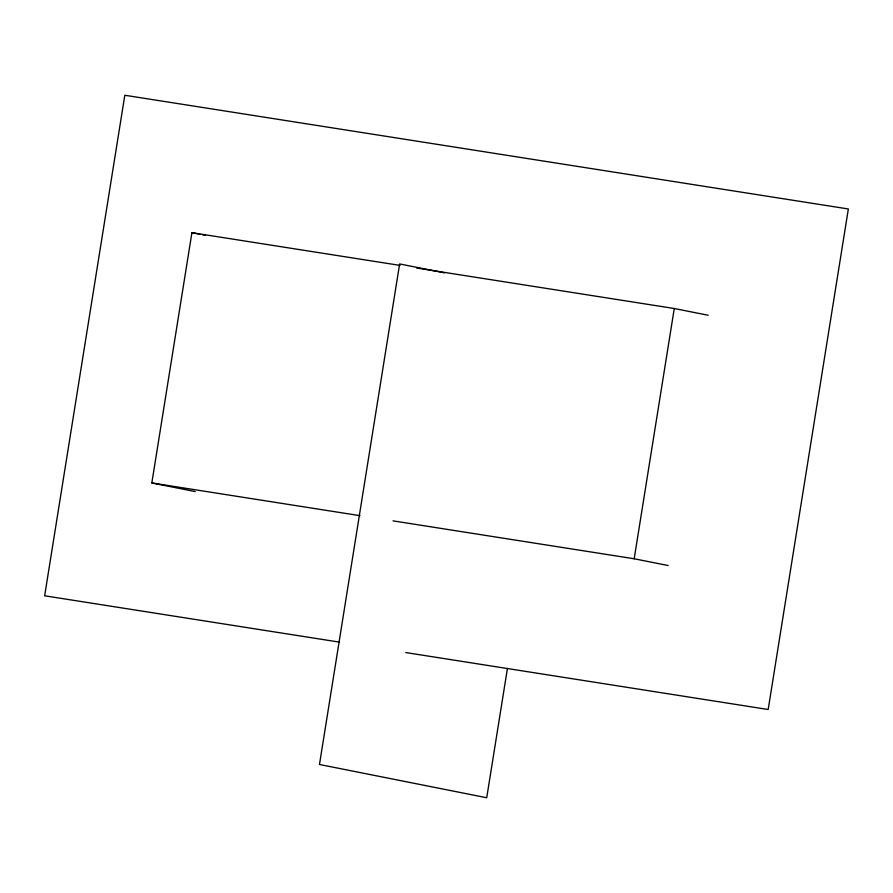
<?xml version="1.0" encoding="UTF-8"?>
<svg xmlns="http://www.w3.org/2000/svg" width="893" height="893" viewBox="0 0 893 893"><rect width="100%" height="100%" fill="white"/><g stroke="black" fill="none" stroke-linecap="round" stroke-linejoin="round"><path stroke-width="1.34" d="M195.221 491.585L151.832 482.957L191.917 232.693L400.019 265.4M507.425 668.489L486.718 797.75L319.471 764.486L399.64 263.948L444.513 272.867M668.087 565.515L634.186 558.772L674.271 308.509L416.551 268M151.832 482.957L359.935 515.663M393.009 520.865L634.186 558.772M339.574 642.145L44.65 595.787L124.819 95.25L848.35 208.973L768.181 709.511L405.723 652.549M674.271 308.509L708.171 315.251M191.917 232.693L200.054 234.312M202.767 234.848L205.479 235.384"/></g></svg>
